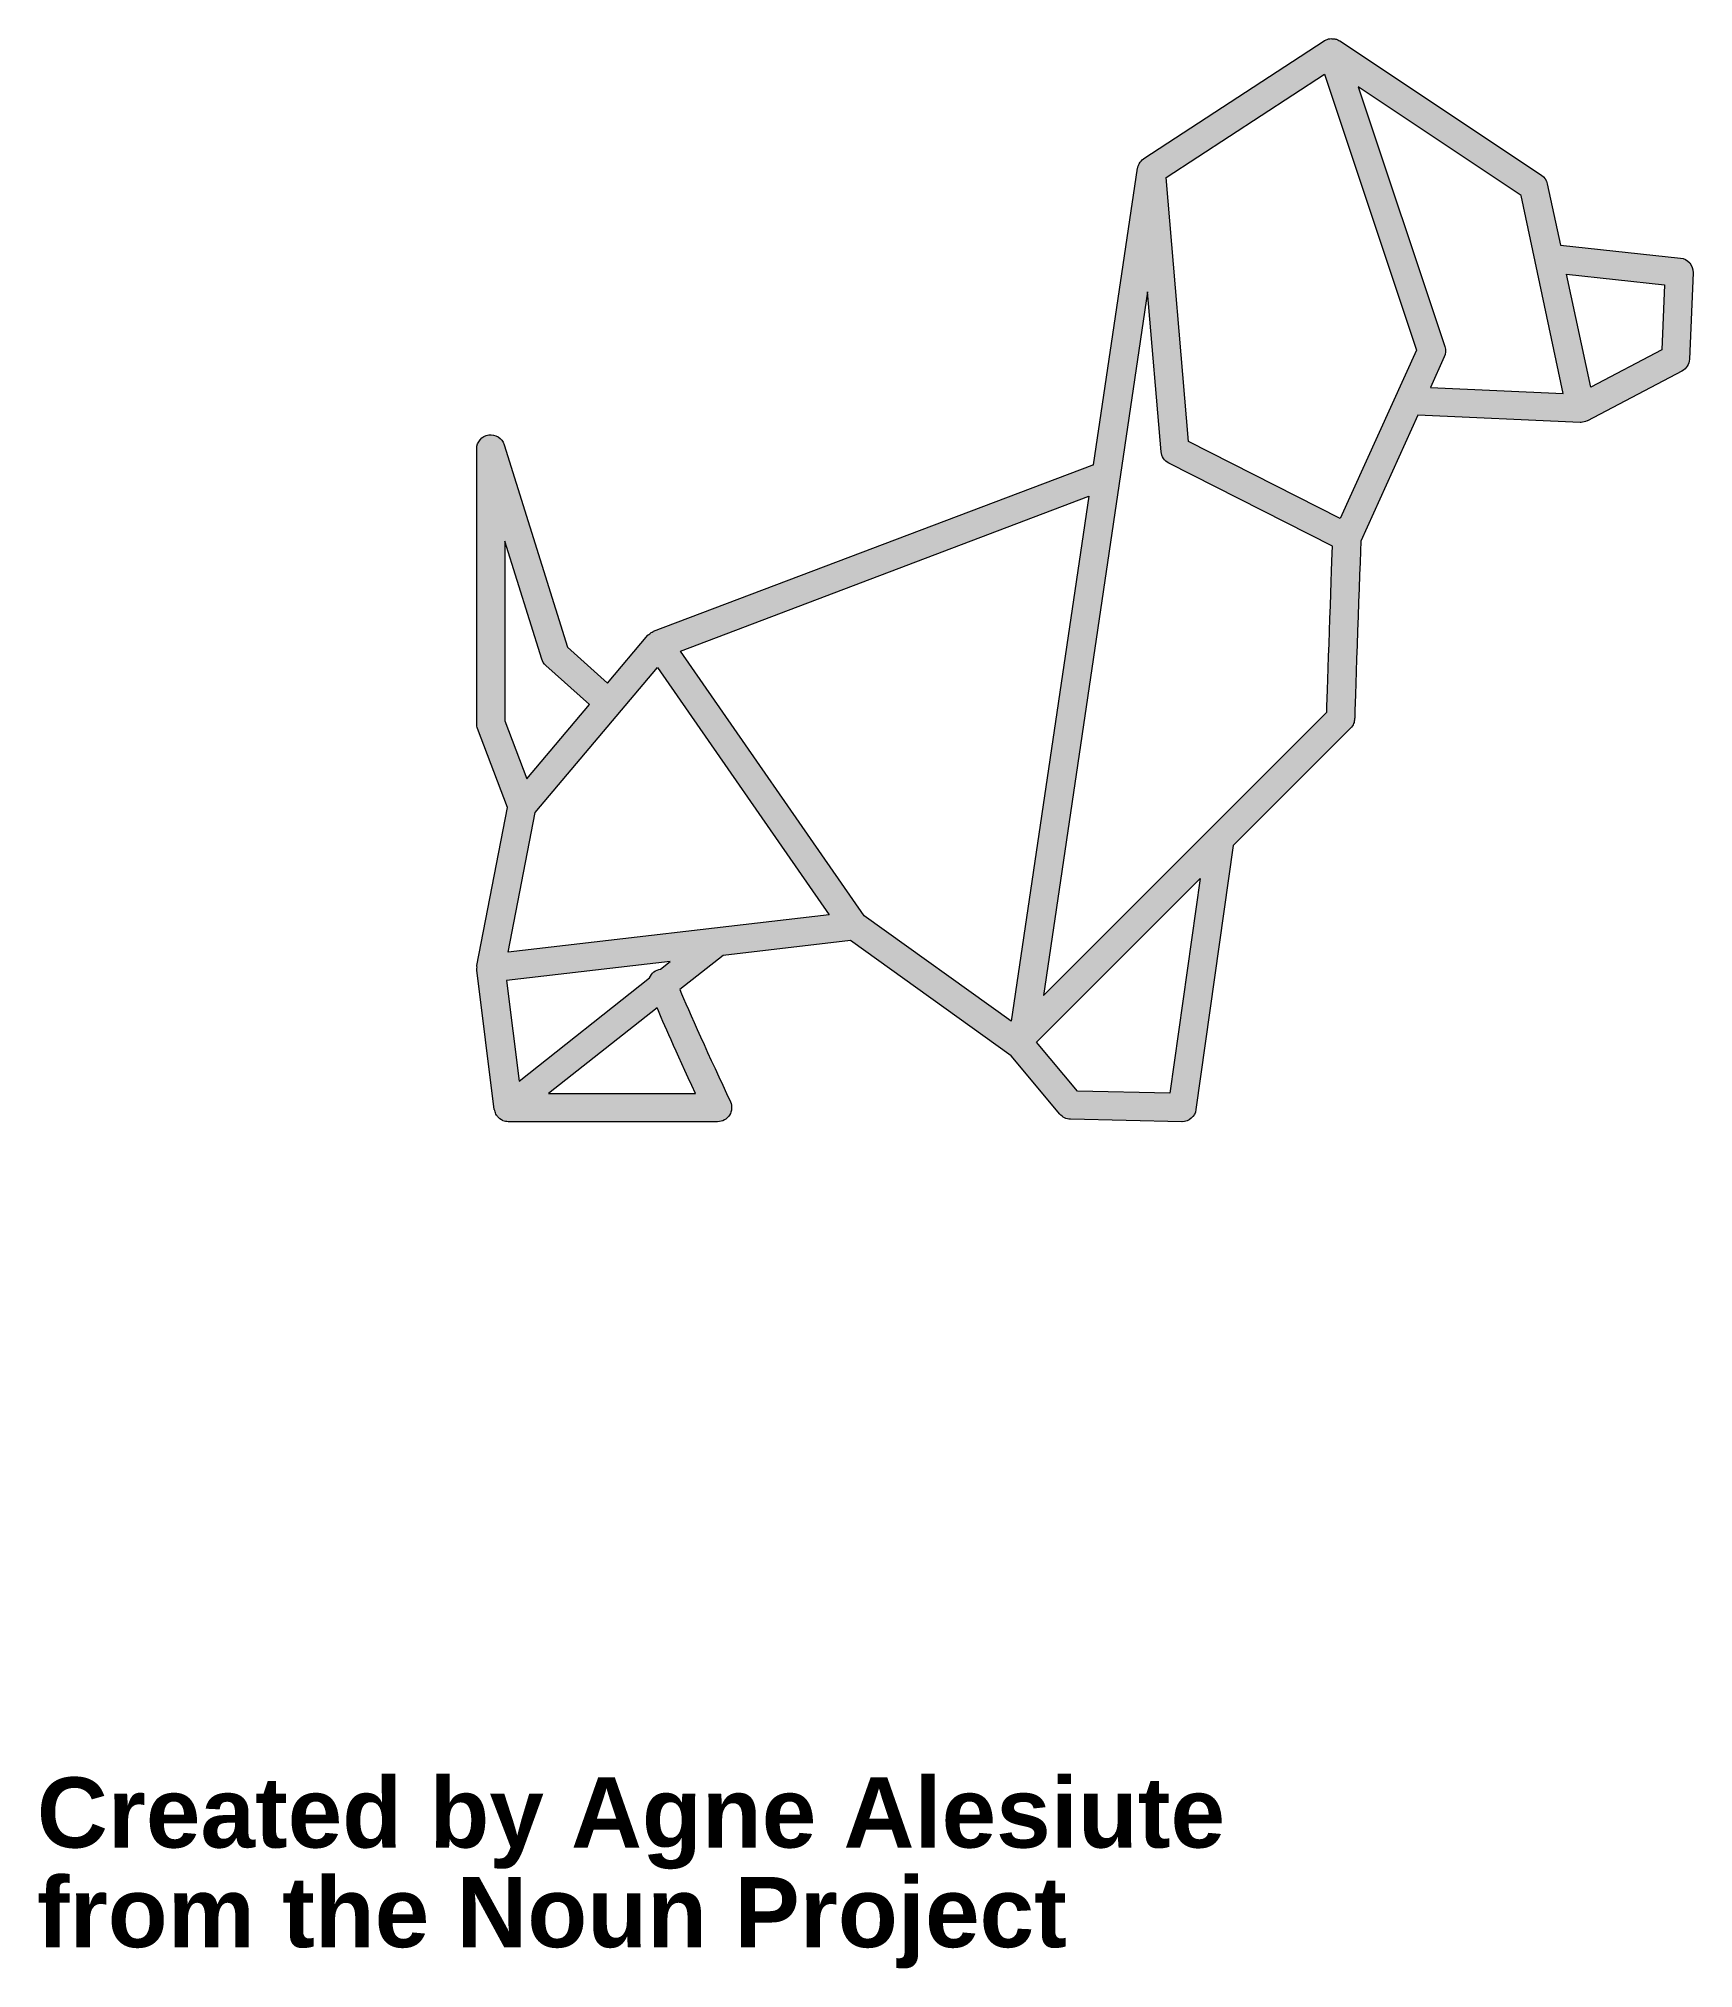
# Model space of a CAD drawing. Header units: inches. Extents: x 325.6 to 409, y -313.5 to -216.2.
import ezdxf

# ---------------------------------------------------------------- set-up
doc = ezdxf.new("R2010")
doc.units = ezdxf.units.IN
doc.header["$MEASUREMENT"] = 0
doc.layers.add('Layer 1', color=7, linetype='Continuous')

msp = doc.modelspace()

# ---------------------------------------------------------------- hatches: boundary and pattern name
at = {"layer": 'Layer 1', "true_color": 0xffffff}
h = msp.add_hatch(color=7, dxfattribs=at)
h.dxf.hatch_style = 2
edge = h.paths.add_edge_path()
edge.add_spline(control_points=[(408.363, -227.268), (408.363, -227.268), (402.307, -226.623), (402.307, -226.623), (402.307, -226.623), (401.647, -223.528), (401.647, -223.528), (401.608, -223.346), (401.501, -223.188), (401.346, -223.086), (401.346, -223.086), (391.183, -216.311), (391.183, -216.311), (391.153, -216.29), (391.118, -216.287), (391.085, -216.271), (391.063, -216.26), (391.046, -216.241), (391.023, -216.232), (391.007, -216.226), (390.991, -216.231), (390.975, -216.227), (390.912, -216.209), (390.849, -216.206), (390.785, -216.206), (390.748, -216.206), (390.714, -216.201), (390.678, -216.207), (390.591, -216.221), (390.509, -216.252), (390.432, -216.297), (390.423, -216.302), (390.411, -216.302), (390.403, -216.308), (390.403, -216.308), (381.301, -222.249), (381.301, -222.249), (381.295, -222.253), (381.294, -222.26), (381.288, -222.263), (381.196, -222.326), (381.122, -222.411), (381.068, -222.512), (381.054, -222.538), (381.05, -222.565), (381.04, -222.591), (381.021, -222.64), (380.995, -222.685), (380.987, -222.739), (380.987, -222.739), (378.774, -237.689), (378.774, -237.689), (378.747, -237.696), (378.719, -237.693), (378.693, -237.703), (378.693, -237.703), (356.593, -246.078), (356.593, -246.078), (356.581, -246.082), (356.574, -246.093), (356.564, -246.098), (356.502, -246.125), (356.447, -246.167), (356.393, -246.212), (356.369, -246.233), (356.34, -246.247), (356.32, -246.271), (356.314, -246.277), (356.307, -246.279), (356.302, -246.285), (356.302, -246.285), (354.267, -248.698), (354.267, -248.698), (354.267, -248.698), (352.242, -246.885), (352.242, -246.885), (352.242, -246.885), (349.058, -236.675), (349.058, -236.675), (348.954, -236.34), (348.614, -236.129), (348.275, -236.186), (347.928, -236.239), (347.672, -236.536), (347.672, -236.886), (347.672, -236.886), (347.672, -250.74), (347.672, -250.74), (347.672, -250.826), (347.688, -250.911), (347.718, -250.991), (347.718, -250.991), (349.223, -254.972), (349.223, -254.972), (349.223, -254.972), (347.685, -262.941), (347.685, -262.941), (347.68, -262.968), (347.691, -262.995), (347.689, -263.022), (347.685, -263.069), (347.672, -263.115), (347.678, -263.164), (347.678, -263.164), (348.557, -270.19), (348.557, -270.19), (348.56, -270.211), (348.576, -270.227), (348.58, -270.248), (348.599, -270.333), (348.63, -270.41), (348.676, -270.481), (348.693, -270.506), (348.706, -270.531), (348.726, -270.554), (348.798, -270.64), (348.884, -270.712), (348.989, -270.756), (348.99, -270.756), (348.991, -270.758), (348.992, -270.758), (349.079, -270.793), (349.17, -270.811), (349.261, -270.811), (349.261, -270.811), (359.818, -270.811), (359.818, -270.811), (360.06, -270.811), (360.286, -270.687), (360.416, -270.483), (360.546, -270.278), (360.562, -270.022), (360.46, -269.802), (359.432, -267.602), (358.336, -265.179), (357.919, -264.152), (357.919, -264.152), (360.101, -262.425), (360.101, -262.425), (360.101, -262.425), (366.511, -261.678), (366.511, -261.678), (366.511, -261.678), (374.622, -267.49), (374.622, -267.49), (374.622, -267.49), (377.073, -270.43), (377.073, -270.43), (377.204, -270.587), (377.396, -270.68), (377.601, -270.684), (377.601, -270.684), (383.216, -270.81), (383.216, -270.81), (383.221, -270.811), (383.227, -270.811), (383.232, -270.811), (383.585, -270.811), (383.884, -270.551), (383.934, -270.201), (383.934, -270.201), (385.815, -256.878), (385.815, -256.878), (385.815, -256.878), (391.729, -250.962), (391.729, -250.962), (391.795, -250.897), (391.848, -250.817), (391.884, -250.73), (391.913, -250.659), (391.924, -250.583), (391.929, -250.506), (391.93, -250.489), (391.939, -250.476), (391.939, -250.459), (391.939, -250.064), (392.157, -244.012), (392.248, -241.536), (392.248, -241.536), (395.124, -235.192), (395.124, -235.192), (395.124, -235.192), (403.307, -235.553), (403.307, -235.553), (403.318, -235.553), (403.328, -235.554), (403.338, -235.554), (403.338, -235.554), (403.338, -235.554), (403.339, -235.554), (403.339, -235.554), (403.339, -235.554), (403.339, -235.554), (403.342, -235.554), (403.344, -235.552), (403.347, -235.552), (403.454, -235.551), (403.558, -235.523), (403.653, -235.476), (403.658, -235.473), (403.664, -235.475), (403.669, -235.472), (403.669, -235.472), (408.437, -232.962), (408.437, -232.962), (408.661, -232.845), (408.804, -232.617), (408.815, -232.365), (408.815, -232.365), (408.999, -228.005), (408.999, -228.005), (409.012, -227.629), (408.734, -227.308), (408.363, -227.268)], knot_values=[0, 0, 0, 0, 1, 1, 1, 2, 2, 2, 3, 3, 3, 4, 4, 4, 5, 5, 5, 6, 6, 6, 7, 7, 7, 8, 8, 8, 9, 9, 9, 10, 10, 10, 11, 11, 11, 12, 12, 12, 13, 13, 13, 14, 14, 14, 15, 15, 15, 16, 16, 16, 17, 17, 17, 18, 18, 18, 19, 19, 19, 20, 20, 20, 21, 21, 21, 22, 22, 22, 23, 23, 23, 24, 24, 24, 25, 25, 25, 26, 26, 26, 27, 27, 27, 28, 28, 28, 29, 29, 29, 30, 30, 30, 31, 31, 31, 32, 32, 32, 33, 33, 33, 34, 34, 34, 35, 35, 35, 36, 36, 36, 37, 37, 37, 38, 38, 38, 39, 39, 39, 40, 40, 40, 41, 41, 41, 42, 42, 42, 43, 43, 43, 44, 44, 44, 45, 45, 45, 46, 46, 46, 47, 47, 47, 48, 48, 48, 49, 49, 49, 50, 50, 50, 51, 51, 51, 52, 52, 52, 53, 53, 53, 54, 54, 54, 55, 55, 55, 56, 56, 56, 57, 57, 57, 58, 58, 58, 59, 59, 59, 60, 60, 60, 61, 61, 61, 62, 62, 62, 63, 63, 63, 64, 64, 64, 65, 65, 65, 66, 66, 66, 67, 67, 67, 68, 68, 68, 69, 69, 69, 70, 70, 70, 71, 71, 71, 71], degree=3, periodic=1)
h.paths.add_polyline_path([(390.408, -217.996), (395.05, -231.918), (391.204, -240.4), (383.558, -236.522), (382.43, -223.204)])
edge = h.paths.add_edge_path()
edge.add_spline(control_points=[(376.246, -264.443), (376.246, -264.443), (381.497, -228.975), (381.497, -228.975), (381.497, -228.975), (382.18, -237.035), (382.18, -237.035), (382.201, -237.28), (382.347, -237.496), (382.566, -237.607), (382.566, -237.607), (390.82, -241.794), (390.82, -241.794), (390.76, -243.414), (390.565, -248.806), (390.528, -250.156), (390.528, -250.156), (376.246, -264.443), (376.246, -264.443)], knot_values=[0, 0, 0, 0, 1, 1, 1, 2, 2, 2, 3, 3, 3, 4, 4, 4, 5, 5, 5, 6, 6, 6, 6], degree=3, periodic=1)
h.paths.add_polyline_path([(378.539, -239.277), (374.621, -265.743), (367.213, -260.435), (357.944, -247.081)])
h.paths.add_polyline_path([(349.261, -262.258), (350.619, -255.223), (356.79, -247.905), (365.443, -260.374)])
edge = h.paths.add_edge_path()
edge.add_spline(control_points=[(349.091, -241.536), (349.091, -241.536), (350.947, -247.491), (350.947, -247.491), (350.985, -247.613), (351.055, -247.722), (351.151, -247.808), (351.151, -247.808), (353.353, -249.781), (353.353, -249.781), (353.353, -249.781), (350.194, -253.527), (350.194, -253.527), (350.194, -253.527), (349.09, -250.607), (349.09, -250.607), (349.09, -250.607), (349.09, -241.536), (349.09, -241.536), (349.09, -241.536), (349.091, -241.536), (349.091, -241.536)], knot_values=[0, 0, 0, 0, 1, 1, 1, 2, 2, 2, 3, 3, 3, 4, 4, 4, 5, 5, 5, 6, 6, 6, 7, 7, 7, 7], degree=3, periodic=1)
edge = h.paths.add_edge_path()
edge.add_spline(control_points=[(358.706, -269.391), (358.706, -269.391), (351.298, -269.391), (351.298, -269.391), (351.298, -269.391), (356.766, -265.062), (356.766, -265.062), (357.094, -265.853), (357.675, -267.168), (358.706, -269.391)], knot_values=[0, 0, 0, 0, 1, 1, 1, 2, 2, 2, 3, 3, 3, 3], degree=3, periodic=1)
edge = h.paths.add_edge_path()
edge.add_spline(control_points=[(356.944, -263.113), (356.689, -263.152), (356.48, -263.316), (356.391, -263.551), (356.391, -263.551), (349.807, -268.763), (349.807, -268.763), (349.807, -268.763), (349.173, -263.695), (349.173, -263.695), (349.173, -263.695), (357.422, -262.735), (357.422, -262.735), (357.422, -262.735), (356.944, -263.113), (356.944, -263.113)], knot_values=[0, 0, 0, 0, 1, 1, 1, 2, 2, 2, 3, 3, 3, 4, 4, 4, 5, 5, 5, 5], degree=3, periodic=1)
h.paths.add_polyline_path([(382.618, -269.377), (377.954, -269.273), (375.893, -266.801), (384.147, -258.544)])
edge = h.paths.add_edge_path()
edge.add_spline(control_points=[(395.753, -233.799), (395.753, -233.799), (396.455, -232.25), (396.455, -232.25), (396.528, -232.087), (396.538, -231.902), (396.481, -231.732), (396.481, -231.732), (392.115, -218.635), (392.115, -218.635), (392.115, -218.635), (400.321, -224.105), (400.321, -224.105), (400.321, -224.105), (402.452, -234.094), (402.452, -234.094), (402.452, -234.094), (395.753, -233.799), (395.753, -233.799)], knot_values=[0, 0, 0, 0, 1, 1, 1, 2, 2, 2, 3, 3, 3, 4, 4, 4, 5, 5, 5, 6, 6, 6, 6], degree=3, periodic=1)
h.paths.add_polyline_path([(407.414, -231.896), (403.835, -233.781), (402.619, -228.083), (407.552, -228.608)])

# ---------------------------------------------------------------- linework, layer by layer
at = {"layer": 'Layer 1', "lineweight": 0}
for points in [[(390.408, -217.996), (395.05, -231.918), (391.204, -240.4), (383.558, -236.522), (382.43, -223.204), (390.408, -217.996)], [(407.414, -231.896), (403.835, -233.781), (402.619, -228.083), (407.552, -228.608), (407.414, -231.896)], [(378.539, -239.277), (374.621, -265.743), (367.213, -260.435), (357.944, -247.081), (378.539, -239.277)], [(349.261, -262.258), (350.619, -255.223), (356.79, -247.905), (365.443, -260.374), (349.261, -262.258)], [(382.618, -269.377), (377.954, -269.273), (375.893, -266.801), (384.147, -258.544), (382.618, -269.377)]]:
    msp.add_lwpolyline(points, dxfattribs=at)
for points, knots in [([(408.363, -227.268), (408.363, -227.268), (402.307, -226.623), (402.307, -226.623), (402.307, -226.623), (401.647, -223.528), (401.647, -223.528), (401.608, -223.346), (401.501, -223.188), (401.346, -223.086), (401.346, -223.086), (391.183, -216.311), (391.183, -216.311), (391.153, -216.29), (391.118, -216.287), (391.085, -216.271), (391.063, -216.26), (391.046, -216.241), (391.023, -216.232), (391.007, -216.226), (390.991, -216.231), (390.975, -216.227), (390.912, -216.209), (390.849, -216.206), (390.785, -216.206), (390.748, -216.206), (390.714, -216.201), (390.678, -216.207), (390.591, -216.221), (390.509, -216.252), (390.432, -216.297), (390.423, -216.302), (390.411, -216.302), (390.403, -216.308), (390.403, -216.308), (381.301, -222.249), (381.301, -222.249), (381.295, -222.253), (381.294, -222.26), (381.288, -222.263), (381.196, -222.326), (381.122, -222.411), (381.068, -222.512), (381.054, -222.538), (381.05, -222.565), (381.04, -222.591), (381.021, -222.64), (380.995, -222.685), (380.987, -222.739), (380.987, -222.739), (378.774, -237.689), (378.774, -237.689), (378.747, -237.696), (378.719, -237.693), (378.693, -237.703), (378.693, -237.703), (356.593, -246.078), (356.593, -246.078), (356.581, -246.082), (356.574, -246.093), (356.564, -246.098), (356.502, -246.125), (356.447, -246.167), (356.393, -246.212), (356.369, -246.233), (356.34, -246.247), (356.32, -246.271), (356.314, -246.277), (356.307, -246.279), (356.302, -246.285), (356.302, -246.285), (354.267, -248.698), (354.267, -248.698), (354.267, -248.698), (352.242, -246.885), (352.242, -246.885), (352.242, -246.885), (349.058, -236.675), (349.058, -236.675), (348.954, -236.34), (348.614, -236.129), (348.275, -236.186), (347.928, -236.239), (347.672, -236.536), (347.672, -236.886), (347.672, -236.886), (347.672, -250.74), (347.672, -250.74), (347.672, -250.826), (347.688, -250.911), (347.718, -250.991), (347.718, -250.991), (349.223, -254.972), (349.223, -254.972), (349.223, -254.972), (347.685, -262.941), (347.685, -262.941), (347.68, -262.968), (347.691, -262.995), (347.689, -263.022), (347.685, -263.069), (347.672, -263.115), (347.678, -263.164), (347.678, -263.164), (348.557, -270.19), (348.557, -270.19), (348.56, -270.211), (348.576, -270.227), (348.58, -270.248), (348.599, -270.333), (348.63, -270.41), (348.676, -270.481), (348.693, -270.506), (348.706, -270.531), (348.726, -270.554), (348.798, -270.64), (348.884, -270.712), (348.989, -270.756), (348.99, -270.756), (348.991, -270.758), (348.992, -270.758), (349.079, -270.793), (349.17, -270.811), (349.261, -270.811), (349.261, -270.811), (359.818, -270.811), (359.818, -270.811), (360.06, -270.811), (360.286, -270.687), (360.416, -270.483), (360.546, -270.278), (360.562, -270.022), (360.46, -269.802), (359.432, -267.602), (358.336, -265.179), (357.919, -264.152), (357.919, -264.152), (360.101, -262.425), (360.101, -262.425), (360.101, -262.425), (366.511, -261.678), (366.511, -261.678), (366.511, -261.678), (374.622, -267.49), (374.622, -267.49), (374.622, -267.49), (377.073, -270.43), (377.073, -270.43), (377.204, -270.587), (377.396, -270.68), (377.601, -270.684), (377.601, -270.684), (383.216, -270.81), (383.216, -270.81), (383.221, -270.811), (383.227, -270.811), (383.232, -270.811), (383.585, -270.811), (383.884, -270.551), (383.934, -270.201), (383.934, -270.201), (385.815, -256.878), (385.815, -256.878), (385.815, -256.878), (391.729, -250.962), (391.729, -250.962), (391.795, -250.897), (391.848, -250.817), (391.884, -250.73), (391.913, -250.659), (391.924, -250.583), (391.929, -250.506), (391.93, -250.489), (391.939, -250.476), (391.939, -250.459), (391.939, -250.064), (392.157, -244.012), (392.248, -241.536), (392.248, -241.536), (395.124, -235.192), (395.124, -235.192), (395.124, -235.192), (403.307, -235.553), (403.307, -235.553), (403.318, -235.553), (403.328, -235.554), (403.338, -235.554), (403.338, -235.554), (403.338, -235.554), (403.339, -235.554), (403.339, -235.554), (403.339, -235.554), (403.339, -235.554), (403.342, -235.554), (403.344, -235.552), (403.347, -235.552), (403.454, -235.551), (403.558, -235.523), (403.653, -235.476), (403.658, -235.473), (403.664, -235.475), (403.669, -235.472), (403.669, -235.472), (408.437, -232.962), (408.437, -232.962), (408.661, -232.845), (408.804, -232.617), (408.815, -232.365), (408.815, -232.365), (408.999, -228.005), (408.999, -228.005), (409.012, -227.629), (408.734, -227.308), (408.363, -227.268)], [0, 0, 0, 0, 1, 1, 1, 2, 2, 2, 3, 3, 3, 4, 4, 4, 5, 5, 5, 6, 6, 6, 7, 7, 7, 8, 8, 8, 9, 9, 9, 10, 10, 10, 11, 11, 11, 12, 12, 12, 13, 13, 13, 14, 14, 14, 15, 15, 15, 16, 16, 16, 17, 17, 17, 18, 18, 18, 19, 19, 19, 20, 20, 20, 21, 21, 21, 22, 22, 22, 23, 23, 23, 24, 24, 24, 25, 25, 25, 26, 26, 26, 27, 27, 27, 28, 28, 28, 29, 29, 29, 30, 30, 30, 31, 31, 31, 32, 32, 32, 33, 33, 33, 34, 34, 34, 35, 35, 35, 36, 36, 36, 37, 37, 37, 38, 38, 38, 39, 39, 39, 40, 40, 40, 41, 41, 41, 42, 42, 42, 43, 43, 43, 44, 44, 44, 45, 45, 45, 46, 46, 46, 47, 47, 47, 48, 48, 48, 49, 49, 49, 50, 50, 50, 51, 51, 51, 52, 52, 52, 53, 53, 53, 54, 54, 54, 55, 55, 55, 56, 56, 56, 57, 57, 57, 58, 58, 58, 59, 59, 59, 60, 60, 60, 61, 61, 61, 62, 62, 62, 63, 63, 63, 64, 64, 64, 65, 65, 65, 66, 66, 66, 67, 67, 67, 68, 68, 68, 69, 69, 69, 70, 70, 70, 71, 71, 71, 71]), ([(395.753, -233.799), (395.753, -233.799), (396.455, -232.25), (396.455, -232.25), (396.528, -232.087), (396.538, -231.902), (396.481, -231.732), (396.481, -231.732), (392.115, -218.635), (392.115, -218.635), (392.115, -218.635), (400.321, -224.105), (400.321, -224.105), (400.321, -224.105), (402.452, -234.094), (402.452, -234.094), (402.452, -234.094), (395.753, -233.799), (395.753, -233.799)], [0, 0, 0, 0, 1, 1, 1, 2, 2, 2, 3, 3, 3, 4, 4, 4, 5, 5, 5, 6, 6, 6, 6]), ([(376.246, -264.443), (376.246, -264.443), (381.497, -228.975), (381.497, -228.975), (381.497, -228.975), (382.18, -237.035), (382.18, -237.035), (382.201, -237.28), (382.347, -237.496), (382.566, -237.607), (382.566, -237.607), (390.82, -241.794), (390.82, -241.794), (390.76, -243.414), (390.565, -248.806), (390.528, -250.156), (390.528, -250.156), (376.246, -264.443), (376.246, -264.443)], [0, 0, 0, 0, 1, 1, 1, 2, 2, 2, 3, 3, 3, 4, 4, 4, 5, 5, 5, 6, 6, 6, 6]), ([(349.091, -241.536), (349.091, -241.536), (350.947, -247.491), (350.947, -247.491), (350.985, -247.613), (351.055, -247.722), (351.151, -247.808), (351.151, -247.808), (353.353, -249.781), (353.353, -249.781), (353.353, -249.781), (350.194, -253.527), (350.194, -253.527), (350.194, -253.527), (349.09, -250.607), (349.09, -250.607), (349.09, -250.607), (349.09, -241.536), (349.09, -241.536), (349.09, -241.536), (349.091, -241.536), (349.091, -241.536)], [0, 0, 0, 0, 1, 1, 1, 2, 2, 2, 3, 3, 3, 4, 4, 4, 5, 5, 5, 6, 6, 6, 7, 7, 7, 7]), ([(356.944, -263.113), (356.689, -263.152), (356.48, -263.316), (356.391, -263.551), (356.391, -263.551), (349.807, -268.763), (349.807, -268.763), (349.807, -268.763), (349.173, -263.695), (349.173, -263.695), (349.173, -263.695), (357.422, -262.735), (357.422, -262.735), (357.422, -262.735), (356.944, -263.113), (356.944, -263.113)], [0, 0, 0, 0, 1, 1, 1, 2, 2, 2, 3, 3, 3, 4, 4, 4, 5, 5, 5, 5]), ([(358.706, -269.391), (358.706, -269.391), (351.298, -269.391), (351.298, -269.391), (351.298, -269.391), (356.766, -265.062), (356.766, -265.062), (357.094, -265.853), (357.675, -267.168), (358.706, -269.391)], [0, 0, 0, 0, 1, 1, 1, 2, 2, 2, 3, 3, 3, 3])]:
    msp.add_open_spline(points, degree=3, knots=knots, dxfattribs=at)

# ---------------------------------------------------------------- texts
at = {"layer": 'Layer 1', "color": 7, "true_color": 0xffffff, "char_height": 3.54, "attachment_point": 7}
for s, insert in [('\\fHelvetica Neue|b1|i0|c0|p34;\\W1;Created by Agne Alesiute', (325.5, -308.5)), ('\\fHelvetica Neue|b1|i0|c0|p34;\\W1;from the Noun Project', (325.5, -313.5))]:
    msp.add_mtext(s, dxfattribs=dict(at, insert=insert))

doc.saveas('drawing.dxf')
